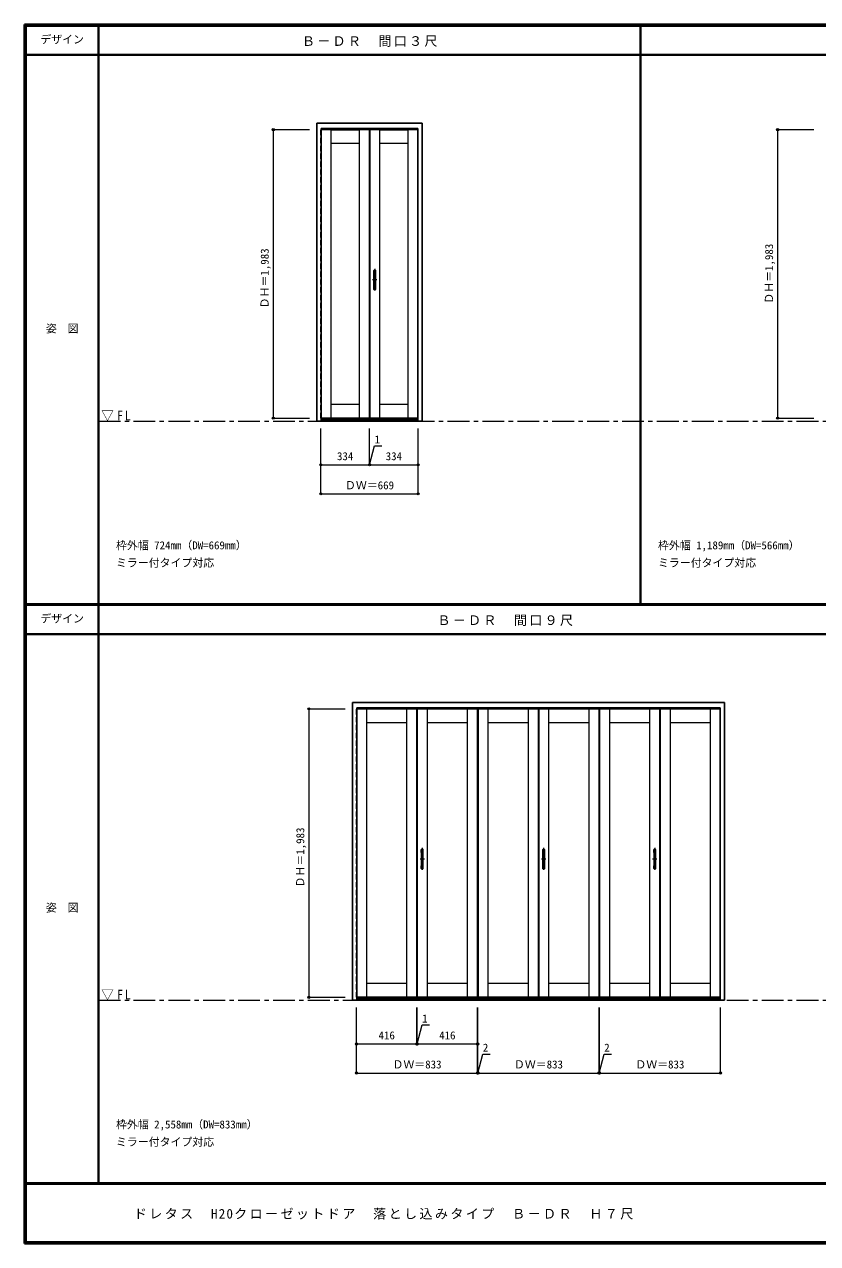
# Model space of a CAD drawing. Units: millimetres, scale not verified. Extents: x -6000 to 5700, y -4307 to 4260.
# Drawn here: x -6000 to -546, y -4205 to 4175 of the extents above; entities that cross this region are included whole.
import ezdxf
from ezdxf.enums import TextEntityAlignment as Align

# ---------------------------------------------------------------- set-up
doc = ezdxf.new("R2010")
doc.units = ezdxf.units.MM
doc.header["$LTSCALE"] = 30
doc.header["$PDMODE"] = 32
doc.header["$PDSIZE"] = 15
doc.linetypes.add('CHAIN1', pattern=[8, 5, -1, 1, -1])
doc.linetypes.add('DASHED1', pattern=[1.8, 1.2, -0.6])
for name, color, linetype, lineweight in [('0-1_通り芯', 4, 'CHAIN1', 9), ('0-2_扉', 3, 'Continuous', 25), ('0-3_仕上げ', 7, 'Continuous', 18), ('0-4_枠', 3, 'Continuous', 25), ('0-7_取手', 7, 'Continuous', 18), ('0-B_寸法', 7, 'Continuous', 9), ('F-1_枠', 6, 'Continuous', 40)]:
    doc.layers.add(name, color=color, linetype=linetype, lineweight=lineweight)
doc.layers.add('0-A_文字', color=7, linetype='Continuous')
doc.layers.add('F-A_文字', color=7, linetype='Continuous')
doc.styles.add('ＭＳ ゴシック', font='')
doc.styles.get('ＭＳ ゴシック').set_extended_font_data('MS Gothic')

msp = doc.modelspace()

# ---------------------------------------------------------------- linework, layer by layer
at = {"layer": '0-1_通り芯'}
for p, q in [((-3591.17, 2495.5), (-3591.17, 2341.5)), ((-3576.17, 2418.5), (-3606.17, 2418.5)), ((-3264.5, -1485), (-3264.5, -1639)), ((-2429.5, -1485), (-2429.5, -1639)), ((-1665.5, -1485), (-1665.5, -1639)), ((-3249.5, -1562), (-3279.5, -1562)), ((-2414.5, -1562), (-2444.5, -1562)), ((-1650.5, -1562), (-1680.5, -1562))]:
    msp.add_line(p, q, dxfattribs=at)
at = {"layer": '0-1_通り芯', "color": 7, "lineweight": 18}
for p, q in [((-5490, 1448), (5700, 1448)), ((-5490, -2532.5), (5700, -2532.5))]:
    msp.add_line(p, q, dxfattribs=at)
at = {"layer": '0-2_扉', "color": 4, "linetype": 'DASHED1', "lineweight": 9}
for p, q in [((-3961.17, 1468.5), (-3961.17, 3451.5)), ((-3958.67, 3451.5), (-3961.17, 3451.5)), ((-3294.67, 3451.5), (-3292.17, 3451.5)), ((-3292.17, 1468.5), (-3292.17, 3451.5)), ((-3958.67, 1468.5), (-3961.17, 1468.5)), ((-3294.67, 1468.5), (-3292.17, 1468.5)), ((-3716.5, -2512), (-3716.5, -529)), ((-3714, -529), (-3716.5, -529)), ((-1216, -529), (-1213.5, -529)), ((-1213.5, -2512), (-1213.5, -529)), ((-3714, -2512), (-3716.5, -2512)), ((-1216, -2512), (-1213.5, -2512))]:
    msp.add_line(p, q, dxfattribs=at)
at = {"layer": '0-2_扉'}
for p, q in [((-3958.67, 3451.5), (-3627.17, 3451.5)), ((-3627.17, 1468.5), (-3627.17, 3451.5)), ((-3626.17, 3451.5), (-3294.67, 3451.5)), ((-3626.17, 1468.5), (-3626.17, 3451.5)), ((-3958.67, 1468.5), (-3627.17, 1468.5)), ((-3626.17, 1468.5), (-3294.67, 1468.5)), ((-3714, -529), (-3300.5, -529)), ((-3300.5, -529), (-3300.5, -2512)), ((-3299.5, -529), (-3299.5, -2512)), ((-2881.5, -529), (-2465.5, -529)), ((-2881.5, -529), (-2881.5, -2512)), ((-2465.5, -529), (-2465.5, -2512)), ((-2464.5, -529), (-2048.5, -529)), ((-2464.5, -529), (-2464.5, -2512)), ((-2048.5, -529), (-2048.5, -2512)), ((-2046.5, -529), (-1630.5, -529)), ((-2046.5, -529), (-2046.5, -2512)), ((-1630.5, -529), (-1630.5, -2512)), ((-1629.5, -529), (-1629.5, -2512)), ((-1629.5, -529), (-1216, -529)), ((-3714, -2512), (-3300.5, -2512)), ((-3299.5, -2512), (-2883.5, -2512)), ((-2881.5, -2512), (-2465.5, -2512)), ((-2464.5, -2512), (-2048.5, -2512)), ((-2046.5, -2512), (-1630.5, -2512)), ((-1629.5, -2512), (-1216, -2512))]:
    msp.add_line(p, q, dxfattribs=at)
msp.add_lwpolyline([(-3299.5, -529), (-2883.5, -529), (-2883.5, -2512)], dxfattribs=at)
at = {"layer": '0-3_仕上げ', "linetype": 'DASHED1'}
for p, q in [((-3959.75, 3451.5), (-3959.75, 1468.5)), ((-3293.58, 3451.5), (-3293.58, 1468.5)), ((-3715.09, -529), (-3715.09, -2512)), ((-1214.91, -529), (-1214.91, -2512))]:
    msp.add_line(p, q, dxfattribs=at)
at = {"layer": '0-3_仕上げ'}
for p, q in [((-3892.17, 3451.5), (-3892.17, 1468.5)), ((-3892.17, 3450.09), (-3696.17, 3450.09)), ((-3696.17, 1468.5), (-3696.17, 3451.5)), ((-3628.58, 3451.5), (-3628.58, 1468.5)), ((-3624.75, 3451.5), (-3624.75, 1468.5)), ((-3557.17, 3451.5), (-3557.17, 1468.5)), ((-3557.17, 3450.09), (-3361.17, 3450.09)), ((-3361.17, 1468.5), (-3361.17, 3451.5)), ((-3696.17, 3355.5), (-3892.17, 3355.5)), ((-3361.17, 3355.5), (-3557.17, 3355.5)), ((-3892.17, 1564.5), (-3696.17, 1564.5)), ((-3557.17, 1564.5), (-3361.17, 1564.5)), ((-3892.17, 1469.91), (-3696.17, 1469.91)), ((-3557.17, 1469.91), (-3361.17, 1469.91)), ((-3647.5, -529), (-3647.5, -2512)), ((-3647.5, -530.41), (-3369.5, -530.41)), ((-3369.5, -2512), (-3369.5, -529)), ((-3301.91, -529), (-3301.91, -2512)), ((-3298.09, -529), (-3298.09, -2512)), ((-3230.5, -529), (-3230.5, -2512)), ((-3230.5, -530.41), (-2952.5, -530.41)), ((-2952.5, -2512), (-2952.5, -529)), ((-2884.91, -529), (-2884.91, -2512)), ((-2880.09, -529), (-2880.09, -2512)), ((-2812.5, -529), (-2812.5, -2512)), ((-2812.5, -530.41), (-2534.5, -530.41)), ((-2534.5, -2512), (-2534.5, -529)), ((-2466.91, -529), (-2466.91, -2512)), ((-2463.09, -529), (-2463.09, -2512)), ((-2395.5, -529), (-2395.5, -2512)), ((-2395.5, -530.41), (-2117.5, -530.41)), ((-2117.5, -2512), (-2117.5, -529)), ((-2049.91, -529), (-2049.91, -2512)), ((-2045.09, -529), (-2045.09, -2512)), ((-1977.5, -529), (-1977.5, -2512)), ((-1977.5, -530.41), (-1699.5, -530.41)), ((-1699.5, -2512), (-1699.5, -529)), ((-1631.91, -529), (-1631.91, -2512)), ((-1628.09, -529), (-1628.09, -2512)), ((-1560.5, -529), (-1560.5, -2512)), ((-1560.5, -530.41), (-1282.5, -530.41)), ((-1282.5, -2512), (-1282.5, -529)), ((-3369.5, -625), (-3647.5, -625)), ((-2952.5, -625), (-3230.5, -625)), ((-2534.5, -625), (-2812.5, -625)), ((-2117.5, -625), (-2395.5, -625)), ((-1699.5, -625), (-1977.5, -625)), ((-1282.5, -625), (-1560.5, -625)), ((-3647.5, -2416), (-3369.5, -2416)), ((-3230.5, -2416), (-2952.5, -2416)), ((-2812.5, -2416), (-2534.5, -2416)), ((-2395.5, -2416), (-2117.5, -2416)), ((-1977.5, -2416), (-1699.5, -2416)), ((-1560.5, -2416), (-1282.5, -2416)), ((-3647.5, -2510.59), (-3369.5, -2510.59)), ((-3230.5, -2510.59), (-2952.5, -2510.59)), ((-2812.5, -2510.59), (-2534.5, -2510.59)), ((-2395.5, -2510.59), (-2117.5, -2510.59)), ((-1977.5, -2510.59), (-1699.5, -2510.59)), ((-1560.5, -2510.59), (-1282.5, -2510.59))]:
    msp.add_line(p, q, dxfattribs=at)
at = {"layer": '0-4_枠'}
for p, q in [((-3988.67, 1448), (-3988.67, 3495)), ((-3988.67, 3495), (-3264.67, 3495)), ((-3958.67, 1448), (-3958.67, 3459)), ((-3958.67, 3459), (-3294.67, 3459)), ((-3294.67, 1448), (-3294.67, 3459)), ((-3264.67, 1448), (-3264.67, 3495)), ((-3988.67, 1448), (-3264.67, 1448)), ((-3958.67, 1460), (-3294.67, 1460)), ((-3744, -2532.5), (-3744, -485.5)), ((-3744, -485.5), (-1186, -485.5)), ((-1186, -2532.5), (-1186, -485.5)), ((-3714, -2532.5), (-3714, -521.5)), ((-3714, -521.5), (-1216, -521.5)), ((-1216, -2532.5), (-1216, -521.5)), ((-3744, -2532.5), (-1186, -2532.5)), ((-3714, -2520.5), (-1216, -2520.5))]:
    msp.add_line(p, q, dxfattribs=at)
at = {"layer": '0-7_取手'}
for p, q in [((-3597.17, 2464.5), (-3597.17, 2482.5)), ((-3585.17, 2464.5), (-3585.17, 2482.5)), ((-3597.17, 2354.5), (-3597.17, 2372.5)), ((-3585.17, 2354.5), (-3585.17, 2372.5)), ((-3270.5, -1516), (-3270.5, -1498)), ((-3258.5, -1516), (-3258.5, -1498)), ((-2435.5, -1516), (-2435.5, -1498)), ((-2423.5, -1516), (-2423.5, -1498)), ((-1671.5, -1516), (-1671.5, -1498)), ((-1659.5, -1516), (-1659.5, -1498)), ((-3270.5, -1626), (-3270.5, -1608)), ((-3258.5, -1626), (-3258.5, -1608)), ((-2435.5, -1626), (-2435.5, -1608)), ((-2423.5, -1626), (-2423.5, -1608)), ((-1671.5, -1626), (-1671.5, -1608)), ((-1659.5, -1626), (-1659.5, -1608))]:
    msp.add_line(p, q, dxfattribs=at)
at = {"layer": '0-7_取手', "color": 3, "lineweight": 25}
for p, q in [((-3596.17, 2352.5), (-3596.17, 2484.5)), ((-3587.17, 2485.5), (-3595.17, 2485.5)), ((-3586.17, 2352.5), (-3586.17, 2484.5)), ((-3595.17, 2351.5), (-3587.17, 2351.5)), ((-3269.5, -1628), (-3269.5, -1496)), ((-3260.5, -1495), (-3268.5, -1495)), ((-3259.5, -1628), (-3259.5, -1496)), ((-2434.5, -1628), (-2434.5, -1496)), ((-2425.5, -1495), (-2433.5, -1495)), ((-2424.5, -1628), (-2424.5, -1496)), ((-1670.5, -1628), (-1670.5, -1496)), ((-1661.5, -1495), (-1669.5, -1495)), ((-1660.5, -1628), (-1660.5, -1496)), ((-3268.5, -1629), (-3260.5, -1629)), ((-2433.5, -1629), (-2425.5, -1629)), ((-1669.5, -1629), (-1661.5, -1629))]:
    msp.add_line(p, q, dxfattribs=at)
at = {"layer": '0-7_取手'}
for centre, start, end in [((-3596.17, 2482.5), 90, 180), ((-3596.17, 2464.5), 180, 270), ((-3586.17, 2482.5), 0, 90), ((-3586.17, 2464.5), 270, 0), ((-3596.17, 2372.5), 90, 180), ((-3596.17, 2354.5), 180, 270), ((-3586.17, 2372.5), 0, 90), ((-3586.17, 2354.5), 270, 0), ((-3269.5, -1498), 90, 180), ((-3259.5, -1498), 0, 90), ((-2434.5, -1498), 90, 180), ((-2424.5, -1498), 0, 90), ((-1670.5, -1498), 90, 180), ((-1660.5, -1498), 0, 90), ((-3269.5, -1516), 180, 270), ((-3259.5, -1516), 270, 0), ((-2434.5, -1516), 180, 270), ((-2424.5, -1516), 270, 0), ((-1670.5, -1516), 180, 270), ((-1660.5, -1516), 270, 0), ((-3269.5, -1608), 90, 180), ((-3269.5, -1626), 180, 270), ((-3259.5, -1608), 0, 90), ((-3259.5, -1626), 270, 0), ((-2434.5, -1608), 90, 180), ((-2434.5, -1626), 180, 270), ((-2424.5, -1608), 0, 90), ((-2424.5, -1626), 270, 0), ((-1670.5, -1608), 90, 180), ((-1670.5, -1626), 180, 270), ((-1660.5, -1608), 0, 90), ((-1660.5, -1626), 270, 0)]:
    msp.add_arc(centre, 1, start, end, dxfattribs=at)
at = {"layer": '0-7_取手', "color": 3, "lineweight": 25}
for centre, start, end in [((-3595.17, 2484.5), 90, 180), ((-3587.17, 2484.5), 0, 90), ((-3595.17, 2352.5), 180, 270), ((-3587.17, 2352.5), 270, 0), ((-3268.5, -1496), 90, 180), ((-3260.5, -1496), 0, 90), ((-2433.5, -1496), 90, 180), ((-2425.5, -1496), 0, 90), ((-1669.5, -1496), 90, 180), ((-1661.5, -1496), 0, 90), ((-3268.5, -1628), 180, 270), ((-3260.5, -1628), 270, 0), ((-2433.5, -1628), 180, 270), ((-2425.5, -1628), 270, 0), ((-1669.5, -1628), 180, 270), ((-1661.5, -1628), 270, 0)]:
    msp.add_arc(centre, 1, start, end, dxfattribs=at)
at = {"layer": '0-B_寸法', "color": 4}
for p, q in [((-4288.67, 3451.5), (-4288.67, 1468.5)), ((-4288.67, 3451.5), (-4038.67, 3451.5)), ((-820.5, 3451.5), (-820.5, 1468.5)), ((-820.5, 3451.5), (-570.5, 3451.5)), ((-4288.67, 1468.5), (-4038.67, 1468.5)), ((-820.5, 1468.5), (-570.5, 1468.5)), ((-3961.17, 948), (-3961.17, 1398)), ((-3292.17, 948), (-3292.17, 1398)), ((-3626.17, 1148), (-3292.17, 1148)), ((-3961.17, 948), (-3292.17, 948)), ((-4044, -529), (-4044, -2512)), ((-4044, -529), (-3794, -529)), ((-4044, -2512), (-3794, -2512)), ((-3716.5, -3032.5), (-3716.5, -2582.5)), ((-2883.5, -3032.5), (-2883.5, -2582.5)), ((-3299.5, -2832.5), (-2883.5, -2832.5)), ((-3716.5, -3032.5), (-2883.5, -3032.5))]:
    msp.add_line(p, q, dxfattribs=at)
for points in [[(-3961.17, 1148), (-3627.17, 1148), (-3627.17, 1398)], [(-3627.17, 1148), (-3626.17, 1148), (-3626.17, 1398)], [(-3626.67, 1148), (-3591.72, 1278.43), (-3540.93, 1278.43)], [(-3716.5, -2832.5), (-3300.5, -2832.5), (-3300.5, -2582.5)], [(-3300.5, -2832.5), (-3299.5, -2832.5), (-3299.5, -2582.5)], [(-2883.5, -3032.5), (-2881.5, -3032.5), (-2881.5, -2582.5)], [(-2881.5, -3032.5), (-2048.5, -3032.5), (-2048.5, -2582.5)], [(-2048.5, -3032.5), (-2046.5, -3032.5), (-2046.5, -2582.5)], [(-2046.5, -3032.5), (-1213.5, -3032.5), (-1213.5, -2582.5)], [(-3300, -2832.5), (-3265.05, -2702.07), (-3214.27, -2702.07)], [(-2882.5, -3032.5), (-2847.55, -2902.07), (-2796.77, -2902.07)], [(-2047.5, -3032.5), (-2012.55, -2902.07), (-1961.77, -2902.07)]]:
    msp.add_lwpolyline(points, dxfattribs=at)
at = {"layer": '0-B_寸法'}
for p in [(-4288.67, 3451.5), (-820.5, 3451.5), (-4288.67, 1468.5), (-820.5, 1468.5), (-3961.17, 1148), (-3627.17, 1148), (-3626.17, 1148), (-3292.17, 1148), (-3961.17, 948), (-3292.17, 948), (-4044, -529), (-4044, -2512), (-3716.5, -2832.5), (-3300.5, -2832.5), (-3299.5, -2832.5), (-2883.5, -2832.5), (-3716.5, -3032.5), (-2883.5, -3032.5), (-2881.5, -3032.5), (-2048.5, -3032.5), (-2046.5, -3032.5), (-1213.5, -3032.5)]:
    msp.add_point(p, dxfattribs=at)
at = {"layer": 'F-1_枠'}
for p, q in [((-6000, 4175), (5700, 4175)), ((-6000, 4175), (-6000, -4205)), ((-6000, 4170), (5700, 4170)), ((-6000, 4165), (5700, 4165)), ((-5995, 4175), (-5995, -4205)), ((-5990, 4175), (-5990, -4205)), ((-5490, 4175), (-5490, -3790)), ((-1763.33, 190.5), (-1763.33, 4175)), ((-6000, 3965), (5700, 3965)), ((-6000, 190.5), (5700, 190.5)), ((-6000, 187.5), (5700, 187.5)), ((-6000, 184.5), (5700, 184.5)), ((-6000, -15.5), (5700, -15.5)), ((5700, -3790), (-6000, -3790)), ((5700, -3795), (-6000, -3795)), ((5700, -4195), (-6000, -4195)), ((5700, -4200), (-6000, -4200)), ((5700, -4205), (-6000, -4205))]:
    msp.add_line(p, q, dxfattribs=at)

# ---------------------------------------------------------------- texts
at = {"layer": '0-A_文字', "style": 'ＭＳ ゴシック'}
for s, p in [('枠外幅 724mm（DW=669mm）', (-5370, 550.5)), ('枠外幅 1,189mm（DW=566mm）', (-1643.33, 550.5)), ('ミラー付タイプ対応', (-5370, 430.5)), ('ミラー付タイプ対応', (-1643.33, 430.5)), ('枠外幅 2,558mm（DW=833mm）', (-5370, -3430)), ('ミラー付タイプ対応', (-5370, -3550))]:
    msp.add_text(s, height=54.99, dxfattribs=at).set_placement(p, align=Align.BOTTOM_LEFT)
at = {"layer": '0-A_文字', "char_height": 65.98, "attachment_point": 7, "style": 'ＭＳ ゴシック'}
for s, insert in [('\\T1.17;Ｂ－ＤＲ\u3000間口３尺', (-4091.67, 4020)), ('\\T1.26;\\W0.95;▽FL', (-5471.25, 1448)), ('\\T1.17;Ｂ－ＤＲ\u3000間口９尺', (-3160, 39.5)), ('\\T1.26;\\W0.95;▽FL', (-5471.25, -2532.5))]:
    msp.add_mtext(s, dxfattribs=dict(at, insert=insert))
at = {"layer": '0-B_寸法', "style": 'ＭＳ ゴシック'}
for p in [(-4303.67, 2223.25), (-835.5, 2255.25), (-4059, -1757.25)]:
    msp.add_text('ＤＨ＝1,983', height=54.99, rotation=90, dxfattribs=at).set_placement(p, align=Align.BOTTOM_LEFT)
for s, p in [('1', (-3591.72, 1278.43)), ('334', (-3850.42, 1163)), ('334', (-3515.42, 1163)), ('ＤＷ＝669', (-3795.42, 963)), ('1', (-3265.05, -2702.07)), ('416', (-3564.75, -2817.5)), ('416', (-3147.75, -2817.5)), ('2', (-2847.55, -2902.07)), ('2', (-2012.55, -2902.07)), ('ＤＷ＝833', (-3468.75, -3017.5)), ('ＤＷ＝833', (-2633.75, -3017.5)), ('ＤＷ＝833', (-1798.75, -3017.5))]:
    msp.add_text(s, height=54.99, dxfattribs=at).set_placement(p, align=Align.BOTTOM_LEFT)
at = {"layer": 'F-A_文字', "style": 'ＭＳ ゴシック'}
for s, p in [('デザイン', (-5890, 4027.5)), ('姿\u3000図', (-5852.5, 2040.25)), ('デザイン', (-5890, 47)), ('姿\u3000図', (-5852.5, -1940.25))]:
    msp.add_text(s, height=54.99, dxfattribs=at).set_placement(p, align=Align.BOTTOM_LEFT)
at = {"layer": 'F-A_文字', "insert": (-5247.51, -4040), "char_height": 65.98, "attachment_point": 7, "style": 'ＭＳ ゴシック'}
msp.add_mtext('\\T1.18;ドレタス\u3000H20クローゼットドア\u3000落とし込みタイプ\u3000Ｂ－ＤＲ\u3000Ｈ７尺\\~', dxfattribs=at)

doc.saveas('drawing.dxf')
